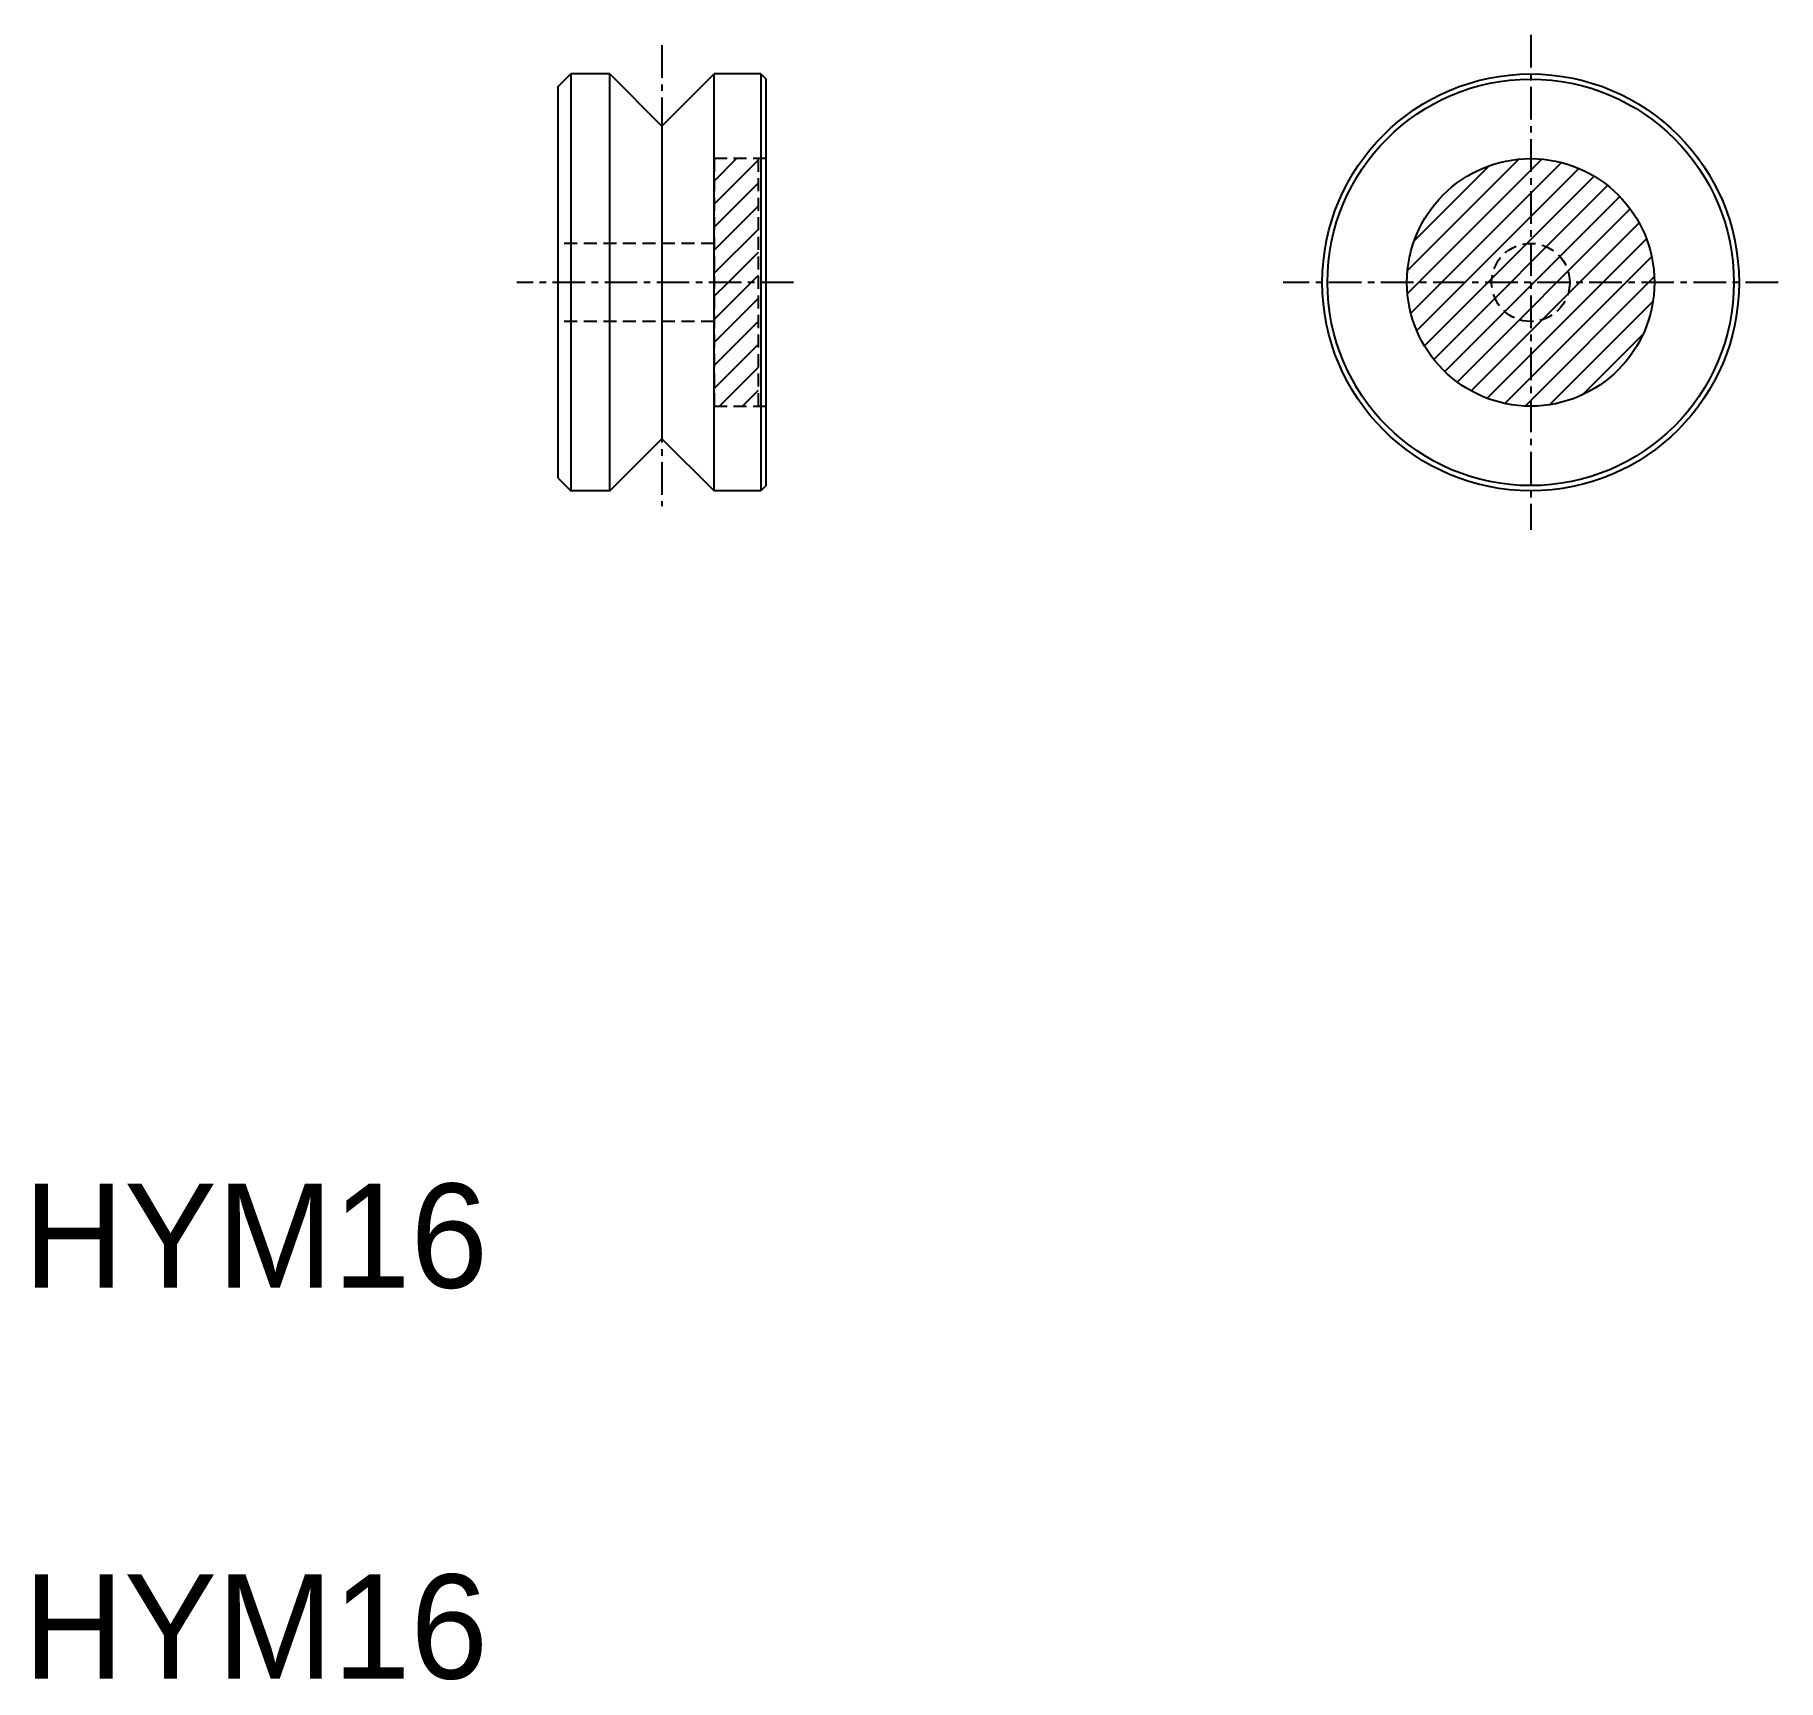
# Model space of a CAD drawing. Extents: x 62.6 to 129.5, y 84.2 to 147.3.
import ezdxf

# ---------------------------------------------------------------- set-up
doc = ezdxf.new("R2010")
doc.units = 0
doc.linetypes.add('CENTER', pattern=[2, 1.25, -0.25, 0.25, -0.25])
doc.linetypes.add('DASHED', pattern=[0.75, 0.5, -0.25])
doc.layers.get('0').update_dxf_attribs({"linetype": 'CONTINUOUS'})
doc.layers.add('CENTER', color=1, linetype='CENTER')

# ---------------------------------------------------------------- blocks, each defined once
blk = doc.blocks.new('*X3')
at = {"color": 0, "linetype": 'CONTINUOUS'}
for p, q in [((115.295, 137.392), (120.456, 142.553)), ((115.298, 138.279), (119.569, 142.55)), ((115.426, 136.639), (121.209, 142.422)), ((115.551, 139.416), (118.432, 142.297)), ((115.649, 135.978), (121.87, 142.2)), ((115.945, 135.391), (122.457, 141.903)), ((116.306, 134.868), (122.98, 141.542)), ((116.727, 134.405), (123.443, 141.121)), ((117.206, 134), (123.848, 140.642)), ((117.746, 133.655), (124.193, 140.103)), ((118.351, 133.377), (124.471, 139.497)), ((119.035, 133.177), (124.671, 138.813)), ((119.819, 133.077), (124.771, 138.03)), ((120.754, 133.128), (124.72, 137.094)), ((122.021, 133.512), (124.336, 135.827))]:
    blk.add_line(p, q, dxfattribs=at)
blk = doc.blocks.new('*X4')
at = {"color": 0, "linetype": 'CONTINUOUS'}
for p, q in [((88.674, 141.707), (89.539, 142.572)), ((88.674, 140.824), (90.374, 142.524)), ((88.674, 139.94), (90.374, 141.64)), ((88.674, 139.056), (90.374, 140.756)), ((88.674, 138.172), (90.374, 139.872)), ((89.209, 137.822), (90.374, 138.988)), ((90.093, 137.822), (90.374, 138.104)), ((88.674, 136.404), (90.093, 137.822)), ((88.674, 137.288), (89.209, 137.822)), ((88.674, 135.52), (90.374, 137.22)), ((88.674, 134.636), (90.374, 136.336)), ((88.674, 133.752), (90.374, 135.452)), ((88.878, 133.072), (90.374, 134.569)), ((89.762, 133.072), (90.374, 133.685))]:
    blk.add_line(p, q, dxfattribs=at)

msp = doc.modelspace()

# ---------------------------------------------------------------- linework, layer by layer
at = {"color": 7, "linetype": 'CONTINUOUS'}
for p, q in [((82.674, 145.322), (83.174, 145.822)), ((82.674, 145.322), (82.674, 130.322)), ((84.674, 145.822), (83.174, 145.822)), ((83.174, 145.822), (83.174, 129.822)), ((84.674, 145.822), (86.674, 143.822)), ((84.674, 129.822), (84.674, 145.822)), ((86.674, 143.822), (88.674, 145.822)), ((90.474, 145.822), (88.674, 145.822)), ((88.674, 129.822), (88.674, 145.822)), ((90.474, 145.822), (90.674, 145.622)), ((90.474, 145.822), (90.474, 129.822)), ((90.674, 130.022), (90.674, 145.622)), ((82.674, 144.322), (82.674, 131.322)), ((86.674, 143.822), (86.674, 131.822)), ((84.674, 129.822), (86.674, 131.822)), ((86.674, 131.822), (88.674, 129.822)), ((82.674, 130.322), (83.174, 129.822)), ((90.674, 130.022), (90.474, 129.822)), ((84.674, 129.822), (83.174, 129.822)), ((90.474, 129.822), (88.674, 129.822))]:
    msp.add_line(p, q, dxfattribs=at)
at = {"color": 3, "linetype": 'DASHED'}
for p, q in [((88.674, 142.572), (88.674, 133.072)), ((90.674, 142.572), (88.674, 142.572)), ((90.374, 133.072), (90.374, 142.572)), ((88.674, 139.322), (82.674, 139.322)), ((88.674, 136.322), (82.674, 136.322)), ((88.674, 133.072), (90.674, 133.072))]:
    msp.add_line(p, q, dxfattribs=at)
at = {"color": 7, "linetype": 'CONTINUOUS'}
for radius in [8, 7.8, 4.75]:
    msp.add_circle((120.026, 137.822), radius, dxfattribs=at)
at = {"color": 3, "linetype": 'DASHED'}
msp.add_circle((120.026, 137.822), 1.5, dxfattribs=at)
at = {"layer": 'CENTER', "color": 1, "linetype": 'CENTER'}
for p, q in [((120.026, 147.322), (120.026, 128.322)), ((86.674, 146.922), (86.674, 129.238)), ((91.724, 137.822), (81.096, 137.822)), ((129.526, 137.822), (110.526, 137.822))]:
    msp.add_line(p, q, dxfattribs=at)

# ---------------------------------------------------------------- block references
at = {"color": 3, "linetype": 'CONTINUOUS'}
for name in ['*X4', '*X3']:
    msp.add_blockref(name, (0, 0), dxfattribs=at)

# ---------------------------------------------------------------- texts
at = {"color": 7, "linetype": 'CONTINUOUS'}
for p in [(62.159, 99.237), (62.159, 84.237)]:
    msp.add_text('HYM16', height=4, dxfattribs=at).set_placement(p)

doc.saveas('drawing.dxf')
